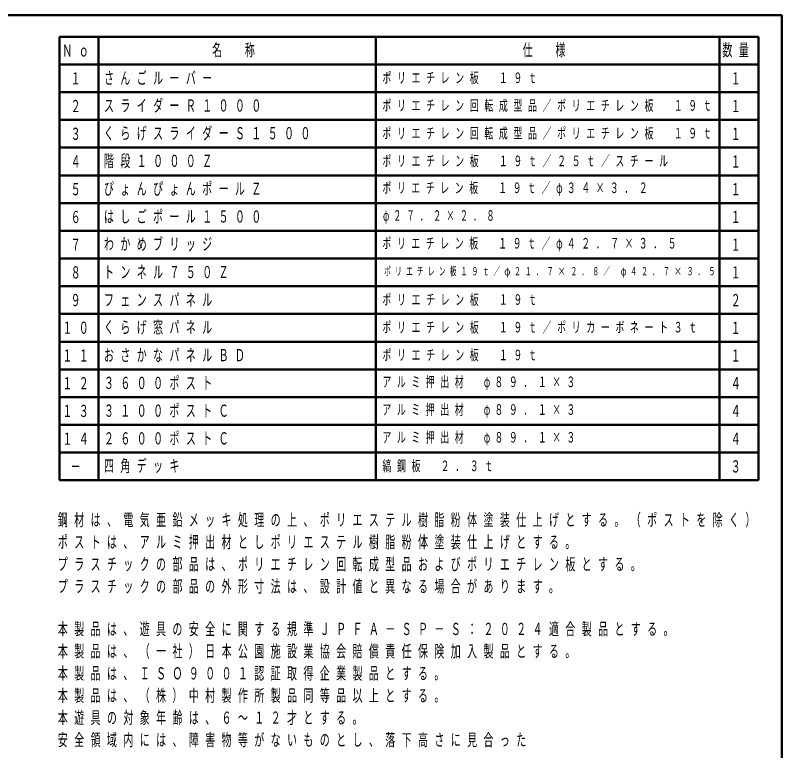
# Model space of a CAD drawing. Units: millimetres on the paper, scale 1:50. Extents: x -385 to 0, y -594 to 267.
# Drawn here: x -138.2 to 0, y 134.4 to 267 of the extents above; entities that cross this region are included whole.
import ezdxf
from ezdxf.enums import TextEntityAlignment as Align

# ---------------------------------------------------------------- set-up
doc = ezdxf.new("R2010")
doc.units = ezdxf.units.MM
doc.layers.add('LY_1', color=140, linetype='Continuous', lineweight=50)
doc.styles.add('ＭＳ ゴシック', font='')
doc.styles.get('ＭＳ ゴシック').set_extended_font_data('MS Gothic')

msp = doc.modelspace()

# ---------------------------------------------------------------- linework, layer by layer
at = {"layer": 'LY_1', "color": 7}
for p, q in [((0, 267), (-385, 267)), ((0, 0), (0, 267))]:
    msp.add_line(p, q, dxfattribs=at)
at = {"layer": 'LY_1'}
for p, q in [((-130.183, 263.131), (-4.183, 263.131)), ((-130.183, 183.131), (-130.183, 263.131)), ((-123.183, 183.131), (-123.183, 263.131)), ((-73.183, 183.131), (-73.183, 263.131)), ((-11.183, 183.131), (-11.183, 263.131)), ((-4.183, 183.131), (-4.183, 263.131)), ((-130.183, 258.131), (-4.183, 258.131)), ((-130.183, 253.131), (-4.183, 253.131)), ((-130.183, 248.131), (-4.183, 248.131)), ((-130.183, 243.131), (-4.183, 243.131)), ((-130.183, 238.131), (-4.183, 238.131)), ((-130.183, 233.131), (-4.183, 233.131)), ((-130.183, 228.131), (-4.183, 228.131)), ((-130.183, 223.131), (-4.183, 223.131)), ((-130.183, 218.131), (-4.183, 218.131)), ((-130.183, 213.131), (-4.183, 213.131)), ((-130.183, 208.131), (-4.183, 208.131)), ((-130.183, 203.131), (-4.183, 203.131)), ((-130.183, 198.131), (-4.183, 198.131)), ((-130.183, 193.131), (-4.183, 193.131)), ((-130.183, 188.131), (-4.183, 188.131)), ((-130.183, 183.131), (-4.183, 183.131))]:
    msp.add_line(p, q, dxfattribs=at)

# ---------------------------------------------------------------- texts
at = {"layer": 'LY_1', "color": 7, "style": 'ＭＳ ゴシック', "width": 0.6}
for s, p in [('１', (-128.183, 255.631)), ('１', (-9.183, 255.631)), ('２', (-128.183, 250.631)), ('１', (-9.183, 250.631)), ('３', (-128.183, 245.631)), ('１', (-9.183, 245.631)), ('４', (-128.183, 240.631)), ('１', (-9.183, 240.631)), ('５', (-128.183, 235.631)), ('１', (-9.183, 235.631)), ('６', (-128.183, 230.631)), ('１', (-9.183, 230.631)), ('７', (-128.183, 225.631)), ('１', (-9.183, 225.631)), ('８', (-128.183, 220.631)), ('１', (-9.183, 220.631)), ('９', (-128.183, 215.631)), ('２', (-9.183, 215.631)), ('１', (-9.183, 210.631)), ('１', (-9.183, 205.631)), ('４', (-9.183, 200.631)), ('４', (-9.183, 195.631)), ('４', (-9.183, 190.631)), ('３', (-9.183, 185.631)), ('－', (-128.183, 185.631))]:
    msp.add_text(s, height=2.199, dxfattribs=at).set_placement(p, align=Align.MIDDLE_LEFT)
at = {"layer": 'LY_1', "color": 7, "style": 'ＭＳ ゴシック'}
for s, insert, char_height, attachment_point in [('\\T1.64;\\W0.6;Ｎｏ', (-129.683, 260.631), 2.199, 4), ('\\T1.64;\\W0.6;名\u3000称', (-102.683, 260.631), 2.199, 4), ('\\T1.64;\\W0.6;仕\u3000様', (-46.683, 260.631), 2.199, 4), ('\\T1.64;\\W0.6;数量', (-10.683, 260.631), 2.199, 4), ('\\T1.64;\\W0.6;さんごルーバー', (-122.183, 255.631), 2.199, 4), ('\\T1.64;\\W0.6;ポリエチレン板\u3000１９ｔ', (-71.983, 255.631), 1.906, 4), ('\\T1.64;\\W0.6;スライダーＲ１０００', (-122.183, 250.631), 2.199, 4), ('\\T1.64;\\W0.6;ポリエチレン回転成型品／ポリエチレン板\u3000１９ｔ', (-71.983, 250.631), 1.906, 4), ('\\T1.64;\\W0.6;くらげスライダーＳ１５００', (-122.183, 245.631), 2.199, 4), ('\\T1.64;\\W0.6;ポリエチレン回転成型品／ポリエチレン板\u3000１９ｔ', (-71.983, 245.631), 1.906, 4), ('\\T1.64;\\W0.6;階段１０００Ｚ', (-122.183, 240.631), 2.199, 4), ('\\T1.64;\\W0.6;ポリエチレン板\u3000１９ｔ／２５ｔ／スチール', (-71.983, 240.631), 1.906, 4), ('\\T1.64;\\W0.6;ぴょんぴょんポールＺ', (-122.183, 235.631), 2.199, 4), ('\\T1.63;\\W0.6;ポリエチレン板\u3000１９ｔ／φ３４×３．２', (-71.983, 235.631), 1.906, 4), ('\\T1.64;\\W0.6;はしごポール１５００', (-122.183, 230.631), 2.199, 4), ('\\T1.63;\\W0.55;φ２７．２×２．８', (-71.883, 230.631), 1.906, 4), ('\\T1.64;\\W0.6;わかめブリッジ', (-122.183, 225.631), 2.199, 4), ('\\T1.63;\\W0.6;ポリエチレン板\u3000１９ｔ／φ４２．７×３．５', (-71.983, 225.631), 1.906, 4), ('\\T1.64;\\W0.6;トンネル７５０Ｚ', (-122.183, 220.631), 2.199, 4), ('\\T1.6;\\W0.6;ポリエチレン板１９ｔ／φ２１．７×２．８／\\~φ４２．７×３．５', (-71.683, 220.631), 1.466, 4), ('\\T1.64;\\W0.6;フェンスパネル', (-122.183, 215.631), 2.199, 4), ('\\T1.64;\\W0.6;ポリエチレン板\u3000１９ｔ', (-71.983, 215.631), 1.906, 4), ('\\T1.64;\\W0.6;１０', (-129.683, 210.631), 2.199, 4), ('\\T1.64;\\W0.6;くらげ窓パネル', (-122.183, 210.631), 2.199, 4), ('\\T1.64;\\W0.6;ポリエチレン板\u3000１９ｔ／ポリカーボネート３ｔ', (-71.983, 210.631), 1.906, 4), ('\\T1.64;\\W0.6;１１', (-129.683, 205.631), 2.199, 4), ('\\T1.64;\\W0.6;おさかなパネルＢＤ', (-122.183, 205.631), 2.199, 4), ('\\T1.64;\\W0.6;ポリエチレン板\u3000１９ｔ', (-71.983, 205.631), 1.906, 4), ('\\T1.64;\\W0.6;１２', (-129.683, 200.631), 2.199, 4), ('\\T1.64;\\W0.6;３６００ポスト', (-122.183, 200.631), 2.199, 4), ('\\T1.63;\\W0.6;アルミ押出材\u3000φ８９．１×３', (-71.983, 200.631), 1.906, 4), ('\\T1.64;\\W0.6;１３', (-129.683, 195.631), 2.199, 4), ('\\T1.64;\\W0.6;３１００ポストＣ', (-122.183, 195.631), 2.199, 4), ('\\T1.63;\\W0.6;アルミ押出材\u3000φ８９．１×３', (-71.983, 195.631), 1.906, 4), ('\\T1.64;\\W0.6;２６００ポストＣ', (-122.183, 190.631), 2.199, 4), ('\\T1.63;\\W0.6;アルミ押出材\u3000φ８９．１×３', (-71.983, 190.631), 1.906, 4), ('\\T1.64;\\W0.6;１４', (-129.683, 190.631), 2.199, 4), ('\\T1.64;\\W0.6;四角デッキ', (-122.183, 185.631), 2.199, 4), ('\\T1.64;\\W0.6;縞鋼板\u3000２．３ｔ', (-71.983, 185.631), 1.906, 4), ('\\T1.64;\\W0.6;鋼材は、電気亜鉛メッキ処理の上、ポリエステル樹脂粉体塗装仕上げとする。（ポストを除く）', (-130.5, 177.106), 2.199, 1), ('\\T1.64;\\W0.6;ポストは、アルミ押出材としポリエステル樹脂粉体塗装仕上げとする。', (-130.5, 173.106), 2.199, 1), ('\\T1.64;\\W0.6;プラスチックの部品は、ポリエチレン回転成型品およびポリエチレン板とする。', (-130.5, 169.106), 2.199, 1), ('\\T1.64;\\W0.6;プラスチックの部品の外形寸法は、設計値と異なる場合があります。', (-130.5, 165.106), 2.199, 1), ('\\T1.64;\\W0.6;本製品は、遊具の安全に関する規準ＪＰＦＡ－ＳＰ－Ｓ：２０２４適合製品とする。', (-130.5, 157.417), 2.199, 1), ('\\T1.64;\\W0.6;本製品は、（一社）日本公園施設業協会賠償責任保険加入製品とする。', (-130.5, 153.417), 2.199, 1), ('\\T1.64;\\W0.6;本製品は、ＩＳＯ９００１認証取得企業製品とする。', (-130.5, 149.417), 2.199, 1), ('\\T1.64;\\W0.6;本製品は、（株）中村製作所製品同等品以上とする。', (-130.5, 145.417), 2.199, 1), ('\\T1.64;\\W0.6;本遊具の対象年齢は、６～１２才とする。', (-130.5, 141.417), 2.199, 1), ('\\T1.64;\\W0.6;安全領域内には、障害物等がないものとし、落下高さに見合った', (-130.5, 137.417), 2.199, 1)]:
    msp.add_mtext(s, dxfattribs=dict(at, insert=insert, char_height=char_height, attachment_point=attachment_point))

doc.saveas('drawing.dxf')
